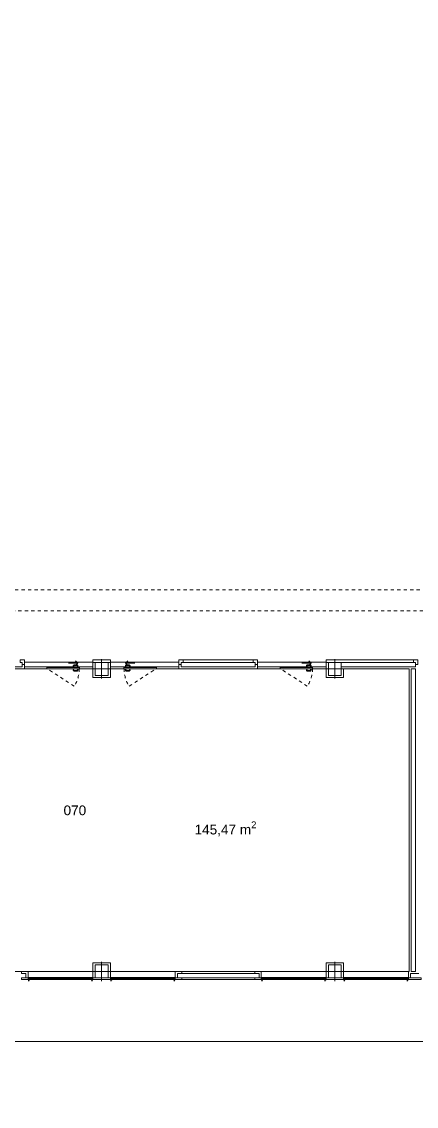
# Model space of a CAD drawing. Header units: millimetres. Extents: x -36 to 64, y 70 to 162.
# Drawn here: x 35.06 to 47.25, y 69.57 to 103.02 of the extents above; entities that cross this region are included whole.
import ezdxf

# ---------------------------------------------------------------- set-up
doc = ezdxf.new("R2010")
doc.units = ezdxf.units.MM
doc.header["$LTSCALE"] = 0.02
for name, pattern in [('00 Ground$0$Dash', [6.35, 3.175, -3.175]), ('00 Ground$0$HIDDEN2', [4.7625, 3.175, -1.5875]), ('OF 00 Ground$0$DASHDOT2', [12.7, 6.35, -3.175, 0, -3.175])]:
    doc.linetypes.add(name, pattern=pattern)
for name, color, linetype, lineweight in [('00 Ground$0$0-2', 250, 'Continuous', 9), ('00 Ground$0$A-DOOR', 252, 'Continuous', 9), ('00 Ground$0$A-Proyecciones', 252, 'Continuous', 0), ('00 Ground$0$E-Proyecciones Sección', 251, '00 Ground$0$HIDDEN2', 0), ('00 Ground$0$Seccio-1', 7, 'Continuous', 9), ('00 Ground$0$Seccio-2', 7, '00 Ground$0$Dash', 9), ('COLUMN_AXES', 1, 'Continuous', 0), ('CONCRETE_COLUMN', 2, 'Continuous', 9), ('OF 00 Ground$0$4A MUROS', 1, 'Continuous', 0)]:
    doc.layers.add(name, color=color, linetype=linetype, lineweight=lineweight)
for name, color, linetype in [('00 Ground$0$PUENTE GRUA', 5, 'Continuous'), ('4A TEXTOS', 7, 'Continuous'), ('OF 00 Ground$0$A-MARCOS', 1, 'Continuous'), ('OF 00 Ground$0$A-PUERTAS', 6, 'Continuous'), ('OF 00 Ground$0$A-VENTANAS', 5, 'Continuous'), ('OF 00 Ground$0$panel fachada', 4, 'Continuous'), ('OF 00 Ground$0$Pladur', 3, 'Continuous')]:
    doc.layers.add(name, color=color, linetype=linetype)
doc.layers.add('OF 00 Ground$0$Superficies', color=81, linetype='Continuous', lineweight=70, plot=False)
doc.styles.get("Standard").update_dxf_attribs({"font": 'arial.ttf'})

# ---------------------------------------------------------------- blocks, each defined once
blk = doc.blocks.new('*U372')
at = {"layer": 'OF 00 Ground$0$A-MARCOS', "color": 6, "linetype": 'OF 00 Ground$0$DASHDOT2', "ltscale": 0.05}
for p, q in [((0.025, -0.096), (0.025, 0.046)), ((1.975, -0.096), (1.975, 0.046))]:
    blk.add_line(p, q, dxfattribs=at)
at = {"layer": 'OF 00 Ground$0$A-MARCOS', "flags": 128}
for points in [[(0, 0), (0.05, 0), (0.05, -0.05), (0, -0.05)], [(1.95, 0), (2, 0), (2, -0.05), (1.95, -0.05)]]:
    blk.add_lwpolyline(points, close=True, dxfattribs=at)
at = {"layer": 'OF 00 Ground$0$A-VENTANAS', "color": 6}
for p, q in [((0.05, 0), (1.95, 0)), ((0.05, -0.05), (1.95, -0.05))]:
    blk.add_line(p, q, dxfattribs=at)
at = {"layer": 'OF 00 Ground$0$A-VENTANAS'}
for p, q in [((0.05, -0.012), (1.95, -0.012)), ((0.05, -0.038), (1.95, -0.038))]:
    blk.add_line(p, q, dxfattribs=at)
blk = doc.blocks.new('*U373')
at = {"layer": 'OF 00 Ground$0$A-MARCOS', "color": 6, "linetype": 'OF 00 Ground$0$DASHDOT2', "ltscale": 0.05}
for p, q in [((0.025, -0.096), (0.025, 0.046)), ((1.975, -0.096), (1.975, 0.046))]:
    blk.add_line(p, q, dxfattribs=at)
at = {"layer": 'OF 00 Ground$0$A-MARCOS', "flags": 128}
for points in [[(0, 0), (0.05, 0), (0.05, -0.05), (0, -0.05)], [(1.95, 0), (2, 0), (2, -0.05), (1.95, -0.05)]]:
    blk.add_lwpolyline(points, close=True, dxfattribs=at)
at = {"layer": 'OF 00 Ground$0$A-VENTANAS', "color": 6}
for p, q in [((0.05, 0), (1.95, 0)), ((0.05, -0.05), (1.95, -0.05))]:
    blk.add_line(p, q, dxfattribs=at)
at = {"layer": 'OF 00 Ground$0$A-VENTANAS'}
for p, q in [((0.05, -0.012), (1.95, -0.012)), ((0.05, -0.038), (1.95, -0.038))]:
    blk.add_line(p, q, dxfattribs=at)
blk = doc.blocks.new('*U374')
at = {"layer": 'OF 00 Ground$0$A-MARCOS', "color": 6, "linetype": 'OF 00 Ground$0$DASHDOT2', "ltscale": 0.05}
for p, q in [((0.025, -0.096), (0.025, 0.046)), ((1.975, -0.096), (1.975, 0.046))]:
    blk.add_line(p, q, dxfattribs=at)
at = {"layer": 'OF 00 Ground$0$A-MARCOS', "flags": 128}
for points in [[(0, 0), (0.05, 0), (0.05, -0.05), (0, -0.05)], [(1.95, 0), (2, 0), (2, -0.05), (1.95, -0.05)]]:
    blk.add_lwpolyline(points, close=True, dxfattribs=at)
at = {"layer": 'OF 00 Ground$0$A-VENTANAS', "color": 6}
for p, q in [((0.05, 0), (1.95, 0)), ((0.05, -0.05), (1.95, -0.05))]:
    blk.add_line(p, q, dxfattribs=at)
at = {"layer": 'OF 00 Ground$0$A-VENTANAS'}
for p, q in [((0.05, -0.012), (1.95, -0.012)), ((0.05, -0.038), (1.95, -0.038))]:
    blk.add_line(p, q, dxfattribs=at)
blk = doc.blocks.new('*U389')
at = {"layer": 'OF 00 Ground$0$A-MARCOS', "color": 6, "linetype": 'OF 00 Ground$0$DASHDOT2', "ltscale": 0.05}
for p, q in [((0.025, -0.096), (0.025, 0.046)), ((1.975, -0.096), (1.975, 0.046))]:
    blk.add_line(p, q, dxfattribs=at)
at = {"layer": 'OF 00 Ground$0$A-MARCOS', "flags": 128}
for points in [[(0, 0), (0.05, 0), (0.05, -0.05), (0, -0.05)], [(1.95, 0), (2, 0), (2, -0.05), (1.95, -0.05)]]:
    blk.add_lwpolyline(points, close=True, dxfattribs=at)
at = {"layer": 'OF 00 Ground$0$A-VENTANAS', "color": 6}
for p, q in [((0.05, 0), (1.95, 0)), ((0.05, -0.05), (1.95, -0.05))]:
    blk.add_line(p, q, dxfattribs=at)
at = {"layer": 'OF 00 Ground$0$A-VENTANAS'}
for p, q in [((0.05, -0.012), (1.95, -0.012)), ((0.05, -0.038), (1.95, -0.038))]:
    blk.add_line(p, q, dxfattribs=at)
blk = doc.blocks.new('00 Ground$0$DR_SL1_2120-4200 - DR_SL1_ 2120 _ 4200 _L_S1-7009590-DWGPl_ Baja')
at = {"layer": '00 Ground$0$A-DOOR'}
for p, q in [((-638, 6), (362, 6)), ((-638, -35), (-638, 6)), ((-622, 25), (346, 25)), ((-622, 6), (-622, 25)), ((-606, 30), (-614, 30)), ((-614, 30), (-561, 30)), ((-614, 30), (-614, 25)), ((-596, 59), (-596, 30)), ((-595, 143), (-524, 214)), ((-595, 143), (-524, 73)), ((-595, 143), (-305, 143)), ((-578, 30), (-578, 59)), ((-561, 30), (-569, 30)), ((-483, 93), (-562, 93)), ((-562, 75), (-483, 75)), ((-561, 25), (-561, 30)), ((-450, 51), (-468, 51)), ((-468, 51), (-450, 51)), ((-468, 59), (-468, 51)), ((-450, 51), (-450, 59)), ((346, 25), (346, 6)), ((362, 6), (362, -35)), ((362, -35), (-638, -35)), ((-614, -35), (-614, -40)), ((-561, -40), (-614, -40)), ((-614, -40), (-606, -40)), ((-596, -40), (-596, -69)), ((-578, -69), (-578, -40)), ((-569, -40), (-561, -40)), ((-483, -85), (-562, -85)), ((-562, -103), (-483, -103)), ((-561, -40), (-561, -35)), ((-450, -61), (-468, -61)), ((-468, -61), (-450, -61)), ((-468, -61), (-468, -69)), ((-450, -69), (-450, -61))]:
    blk.add_line(p, q, dxfattribs=at)
at = {"layer": '00 Ground$0$A-DOOR', "flags": 128}
for points in [[(-562, 93), (-564, 93), (-565, 93), (-567, 93), (-568, 93), (-569, 92), (-571, 92), (-572, 92), (-573, 91), (-574, 91), (-576, 90), (-577, 90), (-578, 89), (-579, 88), (-581, 88), (-582, 87), (-583, 86), (-584, 85), (-585, 85), (-586, 84), (-587, 83), (-588, 82), (-589, 81), (-590, 80), (-590, 78), (-591, 77), (-592, 76), (-592, 75), (-593, 74), (-594, 73), (-594, 71), (-595, 70), (-595, 69), (-595, 67), (-596, 66), (-596, 65), (-596, 63), (-596, 62), (-596, 61), (-596, 59), (-596, 59)], [(-578, 59), (-578, 60), (-578, 60), (-578, 61), (-578, 62), (-578, 62), (-578, 63), (-578, 63), (-578, 64), (-577, 65), (-577, 65), (-577, 66), (-577, 66), (-576, 67), (-576, 67), (-576, 68), (-575, 69), (-575, 69), (-575, 70), (-574, 70), (-574, 70), (-573, 71), (-573, 71), (-572, 72), (-572, 72), (-571, 72), (-571, 73), (-570, 73), (-569, 73), (-569, 74), (-568, 74), (-568, 74), (-567, 74), (-566, 74), (-566, 75), (-565, 75), (-565, 75), (-564, 75), (-563, 75), (-563, 75), (-562, 75)], [(-450, 59), (-450, 60), (-450, 62), (-450, 63), (-450, 64), (-450, 66), (-450, 67), (-451, 68), (-451, 70), (-452, 71), (-452, 72), (-453, 73), (-453, 75), (-454, 76), (-455, 77), (-455, 78), (-456, 79), (-457, 80), (-458, 81), (-459, 82), (-460, 83), (-461, 84), (-462, 85), (-463, 86), (-464, 87), (-465, 88), (-466, 88), (-467, 89), (-469, 90), (-470, 90), (-471, 91), (-472, 91), (-474, 92), (-475, 92), (-476, 92), (-478, 92), (-479, 93), (-480, 93), (-482, 93), (-483, 93), (-483, 93)], [(-483, 75), (-483, 75), (-482, 75), (-482, 75), (-481, 75), (-480, 75), (-480, 75), (-479, 74), (-478, 74), (-478, 74), (-477, 74), (-477, 73), (-476, 73), (-476, 73), (-475, 73), (-474, 72), (-474, 72), (-473, 71), (-473, 71), (-472, 71), (-472, 70), (-472, 70), (-471, 69), (-471, 69), (-470, 68), (-470, 68), (-470, 67), (-469, 67), (-469, 66), (-469, 65), (-469, 65), (-468, 64), (-468, 64), (-468, 63), (-468, 62), (-468, 62), (-468, 61), (-468, 60), (-468, 60), (-468, 59), (-468, 59)], [(-596, -69), (-596, -70), (-596, -72), (-596, -73), (-596, -74), (-596, -76), (-596, -77), (-595, -78), (-595, -80), (-594, -81), (-594, -82), (-593, -83), (-593, -85), (-592, -86), (-591, -87), (-591, -88), (-590, -89), (-589, -90), (-588, -91), (-587, -92), (-586, -93), (-585, -94), (-584, -95), (-583, -96), (-582, -97), (-581, -98), (-580, -98), (-579, -99), (-577, -100), (-576, -100), (-575, -101), (-574, -101), (-572, -102), (-571, -102), (-570, -102), (-568, -102), (-567, -103), (-566, -103), (-564, -103), (-563, -103), (-562, -103)], [(-562, -85), (-563, -85), (-564, -85), (-564, -85), (-565, -85), (-566, -85), (-566, -85), (-567, -84), (-568, -84), (-568, -84), (-569, -84), (-569, -83), (-570, -83), (-570, -83), (-571, -83), (-572, -82), (-572, -82), (-573, -81), (-573, -81), (-574, -81), (-574, -80), (-574, -80), (-575, -79), (-575, -79), (-576, -78), (-576, -78), (-576, -77), (-577, -77), (-577, -76), (-577, -75), (-577, -75), (-578, -74), (-578, -74), (-578, -73), (-578, -72), (-578, -72), (-578, -71), (-578, -70), (-578, -70), (-578, -69), (-578, -69)], [(-483, -103), (-482, -103), (-481, -103), (-479, -103), (-478, -103), (-477, -102), (-475, -102), (-474, -102), (-473, -101), (-472, -101), (-470, -100), (-469, -100), (-468, -99), (-467, -98), (-465, -98), (-464, -97), (-463, -96), (-462, -95), (-461, -95), (-460, -94), (-459, -93), (-458, -92), (-457, -91), (-456, -90), (-456, -88), (-455, -87), (-454, -86), (-454, -85), (-453, -84), (-452, -83), (-452, -81), (-451, -80), (-451, -79), (-451, -77), (-450, -76), (-450, -75), (-450, -73), (-450, -72), (-450, -71), (-450, -69), (-450, -69)], [(-468, -69), (-468, -70), (-468, -70), (-468, -71), (-468, -72), (-468, -72), (-468, -73), (-468, -73), (-468, -74), (-469, -75), (-469, -75), (-469, -76), (-469, -76), (-470, -77), (-470, -77), (-470, -78), (-471, -79), (-471, -79), (-471, -80), (-472, -80), (-472, -80), (-473, -81), (-473, -81), (-474, -82), (-474, -82), (-475, -82), (-475, -83), (-476, -83), (-477, -83), (-477, -84), (-478, -84), (-478, -84), (-479, -84), (-480, -84), (-480, -85), (-481, -85), (-481, -85), (-482, -85), (-483, -85), (-483, -85), (-483, -85)]]:
    blk.add_lwpolyline(points, dxfattribs=at)
at = {"layer": '00 Ground$0$Seccio-1'}
for p, q in [((-1057, 35), (-1057, -35)), ((-622, 35), (-1037, 35)), ((-622, 25), (-622, 35)), ((1031, 35), (346, 35)), ((346, 35), (346, 25)), ((1058, -35), (1058, 35)), ((-1057, -35), (-638, -35)), ((362, -35), (1058, -35))]:
    blk.add_line(p, q, dxfattribs=at)
at = {"layer": '00 Ground$0$Seccio-2'}
blk.add_line((-476, -565), (362, -20), dxfattribs=at)
blk.add_arc((362, -20), 1000, 180, 213, dxfattribs=at)
blk = doc.blocks.new('Column axes')
at = {"layer": 'COLUMN_AXES'}
for p, q in [((-0.5, 0), (0.5, 0)), ((0, -0.5), (0, 0.5))]:
    blk.add_line(p, q, dxfattribs=at)

msp = doc.modelspace()

# ---------------------------------------------------------------- linework, layer by layer
at = {"layer": '00 Ground$0$A-Proyecciones', "lineweight": 0}
msp.add_lwpolyline([(62.3, 162.348), (62.29, 103.466, -0.436581), (55.809, 96.473), (54.873, 96.473), (54.873, 91.475), (55.809, 91.475, -0.414214), (62.309, 84.975), (62.3, 76.065, -0.413136), (55.8, 69.565), (55.8, 71.565), (-29.445, 71.565), (-29.445, 69.565, -0.414208), (-35.945, 76.065), (-35.945, 162.348), (-34.445, 162.348)], format="xyb", dxfattribs=at)
at = {"layer": '00 Ground$0$E-Proyecciones Sección', "lineweight": 0}
msp.add_line((-21.24, 84.849), (50.76, 84.846), dxfattribs=at)
at = {"layer": '00 Ground$0$PUENTE GRUA', "color": 242, "linetype": '00 Ground$0$Dash', "lineweight": 0}
msp.add_lwpolyline([(-19.24, 157.496), (48.76, 157.496), (48.76, 85.495), (-19.24, 85.495)], close=True, dxfattribs=at)
at = {"layer": 'CONCRETE_COLUMN', "lineweight": 0}
for points in [[(37.333, 82.858), (37.733, 82.858), (37.733, 83.258), (37.333, 83.258), (37.333, 82.858)], [(44.533, 82.858), (44.933, 82.858), (44.933, 83.258), (44.533, 83.258), (44.533, 82.858)], [(37.333, 73.526), (37.733, 73.526), (37.733, 73.926), (37.333, 73.926), (37.333, 73.526)], [(44.533, 73.526), (44.933, 73.526), (44.933, 73.926), (44.533, 73.926), (44.533, 73.526)]]:
    msp.add_lwpolyline(points, close=True, dxfattribs=at)
at = {"layer": 'OF 00 Ground$0$4A MUROS', "lineweight": 0, "ltscale": 2000, "flags": 128}
msp.add_lwpolyline([(47.166, 83.126), (46.316, 83.126)], dxfattribs=at)
at = {"layer": 'OF 00 Ground$0$A-PUERTAS', "linetype": 'Continuous', "lineweight": 0}
for points in [[(35.148, 83.126), (37.263, 83.126), (37.263, 83.262), (35.148, 83.262)], [(37.804, 83.126), (39.919, 83.126), (39.919, 83.262), (37.804, 83.262)], [(42.348, 83.126), (44.463, 83.126), (44.463, 83.262), (42.348, 83.262)]]:
    msp.add_lwpolyline(points, close=True, dxfattribs=at)
at = {"layer": 'OF 00 Ground$0$panel fachada', "linetype": 'Continuous', "lineweight": 0}
for points in [[(35.078, 83.192), (35.078, 83.258), (35.012, 83.258), (35.012, 83.338), (35.148, 83.338), (35.148, 83.192), (35.078, 83.192)], [(39.989, 83.192), (39.989, 83.258), (40.055, 83.258), (40.055, 83.338), (39.919, 83.338), (39.919, 83.192), (39.989, 83.192)], [(42.278, 83.192), (42.278, 83.258), (42.212, 83.258), (42.212, 83.338), (42.348, 83.338), (42.348, 83.192), (42.278, 83.192)], [(47.226, 83.192), (47.226, 83.258), (47.16, 83.258), (47.16, 83.338), (47.296, 83.338), (47.296, 83.192), (47.226, 83.192)]]:
    msp.add_lwpolyline(points, dxfattribs=at)
for points in [[(37.804, 83.258), (37.263, 83.258), (37.263, 83.338), (37.804, 83.338)], [(42.212, 83.258), (40.055, 83.258), (40.055, 83.338), (42.212, 83.338)], [(47.16, 83.258), (44.463, 83.258), (44.463, 83.338), (47.16, 83.338)], [(35.063, 73.526), (35.263, 73.526), (35.263, 73.476), (35.063, 73.476)], [(37.263, 73.526), (37.804, 73.526), (37.804, 73.476), (37.263, 73.476)], [(40.004, 73.526), (39.804, 73.526), (39.804, 73.476), (40.004, 73.476)], [(42.263, 73.526), (40.004, 73.526), (40.004, 73.476), (42.263, 73.476)], [(42.463, 73.526), (42.263, 73.526), (42.263, 73.476), (42.463, 73.476)], [(44.463, 73.526), (45.004, 73.526), (45.004, 73.476), (44.463, 73.476)], [(47.4, 73.526), (47.004, 73.526), (47.004, 73.476), (47.4, 73.476)]]:
    msp.add_lwpolyline(points, close=True, dxfattribs=at)
at = {"layer": 'OF 00 Ground$0$Pladur', "linetype": 'Continuous', "lineweight": 0}
for p, q in [((30.533, 83.126), (35.078, 83.126)), ((35.148, 83.056), (31.366, 83.056)), ((35.078, 83.192), (35.078, 83.126)), ((35.148, 83.192), (35.148, 83.056)), ((39.919, 83.192), (39.919, 83.056)), ((42.348, 83.056), (39.919, 83.056)), ((39.989, 83.192), (39.989, 83.126)), ((39.989, 83.126), (42.278, 83.126)), ((42.278, 83.192), (42.278, 83.126)), ((42.348, 83.192), (42.348, 83.056)), ((44.933, 83.126), (47.226, 83.126)), ((47.024, 83.056), (45.004, 83.056)), ((47.024, 73.728), (47.024, 83.056)), ((47.226, 83.056), (47.094, 83.056)), ((47.094, 73.728), (47.094, 83.056)), ((47.226, 83.192), (47.226, 83.126)), ((47.226, 73.728), (47.226, 83.056)), ((37.263, 73.728), (35.263, 73.728)), ((39.804, 73.728), (37.804, 73.728)), ((40.004, 73.658), (39.938, 73.658)), ((42.263, 73.728), (40.004, 73.728)), ((40.004, 73.658), (42.263, 73.658)), ((44.533, 73.728), (42.463, 73.728)), ((47.004, 73.728), (45.004, 73.728)), ((47.226, 73.728), (47.094, 73.728)), ((47.16, 73.658), (47.094, 73.658))]:
    msp.add_line(p, q, dxfattribs=at)
for points in [[(37.263, 83.258), (37.263, 82.788)], [(37.263, 82.788), (37.804, 82.788), (37.804, 83.258)], [(44.463, 83.258), (44.463, 82.788)], [(44.463, 82.788), (45.004, 82.788), (45.004, 83.056)], [(37.804, 73.526), (37.804, 73.996), (37.263, 73.996), (37.263, 73.526)], [(45.004, 73.526), (45.004, 73.996), (44.463, 73.996), (44.463, 73.526)], [(47.024, 73.728), (47.004, 73.728), (47.004, 73.526), (47.071, 73.526), (47.071, 73.658), (47.204, 73.658), (47.33, 73.658)]]:
    msp.add_lwpolyline(points, dxfattribs=at)
for points in [[(35.063, 73.728), (35.263, 73.728), (35.263, 73.526), (35.196, 73.526), (35.196, 73.658), (35.063, 73.658)], [(40.004, 73.728), (39.804, 73.728), (39.804, 73.526), (39.871, 73.526), (39.871, 73.658), (40.004, 73.658)], [(42.263, 73.728), (42.463, 73.728), (42.463, 73.526), (42.396, 73.526), (42.396, 73.658), (42.263, 73.658)]]:
    msp.add_lwpolyline(points, close=True, dxfattribs=at)
at = {"layer": 'OF 00 Ground$0$Superficies', "lineweight": 0}
msp.add_lwpolyline([(31.366, 83.056), (31.366, 73.728), (37.263, 73.728), (37.263, 73.996), (37.804, 73.996), (37.804, 73.728), (44.463, 73.728), (44.463, 73.996), (45.004, 73.996), (45.004, 73.728), (47.024, 73.728), (47.024, 83.056), (45.004, 83.056), (45.004, 82.788), (44.463, 82.788), (44.463, 83.056), (37.804, 83.056), (37.804, 82.788), (37.263, 82.788), (37.263, 83.056), (31.416, 83.056)], dxfattribs=at)

# ---------------------------------------------------------------- block references
at = {"layer": '00 Ground$0$0-2', "lineweight": 0, "yscale": 0.001, "zscale": 0.001}
for p, xscale in [((36.206, 83.091), -0.001), ((38.861, 83.091), 0.001), ((43.406, 83.091), -0.001)]:
    msp.add_blockref('00 Ground$0$DR_SL1_2120-4200 - DR_SL1_ 2120 _ 4200 _L_S1-7009590-DWGPl_ Baja', p, dxfattribs=dict(at, xscale=xscale))
at = {"layer": 'COLUMN_AXES', "lineweight": 0, "xscale": 0.6, "yscale": 0.6}
for p in [(37.533, 83.058), (44.733, 83.058), (37.533, 73.726), (44.733, 73.726)]:
    msp.add_blockref('Column axes', p, dxfattribs=at)
at = {"layer": 'OF 00 Ground$0$A-VENTANAS', "linetype": 'Continuous', "lineweight": 0, "xscale": -1}
for name, p in [('*U374', (37.263, 73.526)), ('*U373', (39.804, 73.526)), ('*U389', (44.463, 73.526)), ('*U372', (47.004, 73.526))]:
    msp.add_blockref(name, p, dxfattribs=at)

# ---------------------------------------------------------------- texts
at = {"layer": '4A TEXTOS', "lineweight": 0}
msp.add_text('070', height=0.3, dxfattribs=at).set_placement((36.357, 78.545))
at = {"layer": '4A TEXTOS', "lineweight": 0, "insert": (40.402, 78.354), "char_height": 0.3, "attachment_point": 1}
msp.add_mtext_dynamic_manual_height_columns('\\A1;145,47 \\A1;m{\\H0.7x;\\S2^ ;}', width=6.04581, gutter_width=1516.191, heights=[0.381], dxfattribs=at)

doc.saveas('drawing.dxf')
